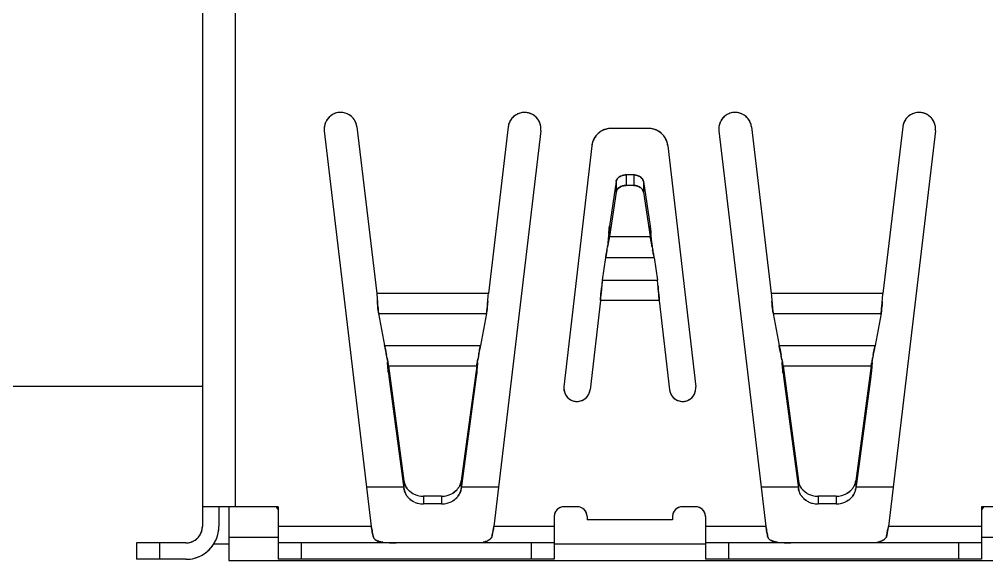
# Model space of a CAD drawing. Header units: millimetres. Extents: x 15 to 418, y 12 to 300.
# Drawn here: x 164.98 to 179.69, y 120.72 to 128.95 of the extents above; entities that cross this region are included whole.
import ezdxf

# ---------------------------------------------------------------- set-up
doc = ezdxf.new("R2010")
doc.units = ezdxf.units.MM
doc.header["$LTSCALE"] = 23.1
doc.layers.get('0').update_dxf_attribs({"linetype": 'CONTINUOUS'})

msp = doc.modelspace()

# ---------------------------------------------------------------- linework, layer by layer
at = {"color": 7, "linetype": 'Continuous'}
for p, q in [((167.762, 138.131), (167.762, 121.241)), ((168.262, 137.931), (168.262, 121.541)), ((169.616, 127.254), (170.33, 121.241)), ((170.112, 127.313), (170.413, 124.781)), ((172.412, 127.313), (172.111, 124.781)), ((172.909, 127.254), (172.194, 121.241)), ((174.544, 127.291), (173.981, 127.291)), ((175.616, 127.254), (176.33, 121.241)), ((176.112, 127.313), (176.413, 124.781)), ((178.412, 127.313), (178.111, 124.781)), ((178.909, 127.254), (178.194, 121.241)), ((173.683, 127.025), (173.261, 123.364)), ((174.842, 127.025), (175.264, 123.364)), ((174.321, 126.584), (174.204, 126.584)), ((174.204, 126.584), (174.204, 126.423)), ((174.321, 126.584), (174.321, 126.423)), ((174.055, 126.482), (173.953, 125.807)), ((174.055, 126.482), (174.055, 126.322)), ((174.321, 126.423), (174.204, 126.423)), ((174.47, 126.482), (174.572, 125.807)), ((174.47, 126.482), (174.47, 126.322)), ((174.055, 126.322), (173.953, 125.646)), ((174.47, 126.322), (174.572, 125.646)), ((173.952, 125.8), (173.953, 125.807)), ((173.953, 125.807), (173.952, 125.8)), ((173.953, 125.807), (173.953, 125.646)), ((174.572, 125.807), (174.572, 125.646)), ((174.572, 125.802), (174.572, 125.807)), ((174.572, 125.807), (174.572, 125.802)), ((173.953, 125.646), (174.572, 125.646)), ((173.923, 125.485), (173.924, 125.49)), ((174.602, 125.485), (174.596, 125.546)), ((174.596, 125.546), (174.602, 125.485)), ((174.601, 125.49), (174.602, 125.485)), ((173.9, 125.362), (173.894, 125.331)), ((173.894, 125.331), (173.843, 124.984)), ((173.894, 125.331), (174.63, 125.331)), ((174.63, 125.331), (174.681, 124.984)), ((173.843, 124.984), (174.681, 124.984)), ((174.69, 124.903), (174.691, 124.89)), ((174.691, 124.891), (174.69, 124.902)), ((172.111, 124.781), (170.413, 124.781)), ((178.111, 124.781), (176.413, 124.781)), ((173.815, 124.677), (173.658, 123.318)), ((174.71, 124.677), (173.815, 124.677)), ((174.71, 124.677), (174.867, 123.318)), ((170.442, 124.475), (172.083, 124.475)), ((170.442, 124.475), (170.531, 123.989)), ((172.083, 124.475), (171.993, 123.989)), ((176.442, 124.475), (178.083, 124.475)), ((176.442, 124.475), (176.531, 123.989)), ((178.083, 124.475), (177.993, 123.989)), ((170.531, 123.989), (171.993, 123.989)), ((171.988, 123.969), (171.993, 123.989)), ((171.993, 123.989), (171.988, 123.969)), ((176.531, 123.989), (177.993, 123.989)), ((177.988, 123.969), (177.993, 123.989)), ((177.993, 123.989), (177.988, 123.969)), ((170.57, 123.798), (170.582, 123.732)), ((170.577, 123.761), (170.57, 123.798)), ((170.576, 123.742), (170.577, 123.735)), ((170.576, 123.742), (170.577, 123.735)), ((171.948, 123.761), (171.937, 123.705)), ((171.954, 123.798), (171.948, 123.761)), ((171.948, 123.735), (171.948, 123.742)), ((171.948, 123.735), (171.948, 123.742)), ((171.963, 123.846), (171.964, 123.854)), ((171.964, 123.854), (171.963, 123.845)), ((176.57, 123.798), (176.582, 123.732)), ((176.577, 123.761), (176.57, 123.798)), ((176.576, 123.742), (176.577, 123.735)), ((176.576, 123.742), (176.577, 123.735)), ((177.948, 123.761), (177.937, 123.705)), ((177.954, 123.798), (177.948, 123.761)), ((177.948, 123.735), (177.948, 123.742)), ((177.948, 123.735), (177.948, 123.742)), ((177.963, 123.846), (177.964, 123.854)), ((177.964, 123.854), (177.963, 123.845)), ((170.583, 123.68), (170.581, 123.695)), ((170.582, 123.68), (170.581, 123.695)), ((170.592, 123.681), (171.933, 123.681)), ((170.592, 123.681), (170.827, 121.933)), ((170.592, 123.681), (170.592, 123.575)), ((170.592, 123.575), (170.598, 123.522)), ((171.933, 123.681), (171.697, 121.933)), ((171.933, 123.575), (171.927, 123.522)), ((171.933, 123.681), (171.933, 123.575)), ((171.943, 123.694), (171.942, 123.68)), ((171.943, 123.694), (171.942, 123.68)), ((176.583, 123.68), (176.581, 123.695)), ((176.582, 123.68), (176.581, 123.695)), ((176.592, 123.681), (177.933, 123.681)), ((176.592, 123.681), (176.827, 121.933)), ((176.592, 123.681), (176.592, 123.575)), ((176.592, 123.575), (176.598, 123.522)), ((177.933, 123.681), (177.697, 121.933)), ((177.933, 123.575), (177.927, 123.522)), ((177.933, 123.681), (177.933, 123.575)), ((177.943, 123.694), (177.942, 123.68)), ((177.943, 123.694), (177.942, 123.68)), ((170.598, 123.522), (170.827, 121.816)), ((171.927, 123.522), (171.697, 121.816)), ((176.598, 123.522), (176.827, 121.816)), ((177.927, 123.522), (177.697, 121.816)), ((164.408, 123.372), (167.762, 123.372)), ((170.827, 121.837), (170.26, 121.837)), ((170.827, 121.933), (170.827, 121.816)), ((171.697, 121.933), (171.697, 121.816)), ((172.265, 121.837), (171.697, 121.837)), ((176.827, 121.837), (176.26, 121.837)), ((176.827, 121.933), (176.827, 121.816)), ((177.697, 121.933), (177.697, 121.816)), ((178.265, 121.837), (177.697, 121.837)), ((171.399, 121.699), (171.125, 121.699)), ((171.125, 121.699), (171.125, 121.582)), ((171.399, 121.699), (171.399, 121.582)), ((177.399, 121.699), (177.125, 121.699)), ((177.125, 121.699), (177.125, 121.582)), ((177.399, 121.699), (177.399, 121.582)), ((168.912, 121.541), (167.762, 121.541)), ((168.012, 121.541), (168.012, 121.241)), ((168.162, 121.541), (168.162, 120.721)), ((168.883, 121.541), (168.912, 121.491)), ((168.912, 121.541), (168.912, 120.741)), ((171.399, 121.582), (171.125, 121.582)), ((173.462, 121.541), (173.262, 121.541)), ((175.262, 121.541), (175.062, 121.541)), ((177.399, 121.582), (177.125, 121.582)), ((180.762, 121.541), (179.612, 121.541)), ((179.612, 121.541), (179.612, 120.741)), ((179.641, 121.541), (179.612, 121.491)), ((173.112, 121.391), (173.112, 120.741)), ((173.612, 121.391), (173.612, 121.341)), ((174.912, 121.391), (174.912, 121.341)), ((175.412, 121.391), (175.412, 120.741)), ((170.33, 121.241), (168.912, 121.241)), ((173.112, 121.241), (172.194, 121.241)), ((174.912, 121.341), (173.612, 121.341)), ((176.33, 121.241), (175.412, 121.241)), ((179.612, 121.241), (178.194, 121.241)), ((168.912, 121.071), (168.162, 121.071)), ((180.362, 121.071), (179.612, 121.071)), ((167.512, 120.991), (166.762, 120.991)), ((166.762, 120.991), (166.762, 120.741)), ((167.112, 120.991), (167.112, 120.741)), ((168.162, 120.971), (167.933, 120.971)), ((173.112, 120.991), (168.912, 120.991)), ((169.262, 120.991), (169.262, 120.741)), ((172.762, 120.991), (172.762, 120.741)), ((175.412, 120.971), (173.112, 120.971)), ((179.612, 120.991), (175.412, 120.991)), ((175.762, 120.991), (175.762, 120.741)), ((179.262, 120.991), (179.262, 120.741)), ((167.512, 120.741), (166.762, 120.741)), ((168.162, 120.721), (180.362, 120.721)), ((173.112, 120.741), (168.912, 120.741)), ((179.612, 120.741), (175.412, 120.741))]:
    msp.add_line(p, q, dxfattribs=at)
for centre, radius, start, end in [((169.864, 127.284), 0.25, 6.7749, 186.7791), ((169.865, 127.283), 0.251, 138.3845, 148.1362), ((169.865, 127.283), 0.251, 130.1753, 138.3911), ((169.863, 127.285), 0.248, 128.6202, 130.1628), ((169.864, 127.283), 0.25, 116.9552, 128.5958), ((169.864, 127.285), 0.249, 109.0237, 116.9537), ((169.864, 127.281), 0.253, 90.1003, 108.9386), ((169.864, 127.282), 0.252, 73.6111, 89.9491), ((169.864, 127.284), 0.249, 66.7406, 73.5654), ((169.864, 127.283), 0.25, 64.2148, 66.7428), ((169.864, 127.283), 0.251, 48.3859, 56.7561), ((169.863, 127.283), 0.251, 42.3722, 48.3895), ((169.865, 127.284), 0.249, 40.0088, 42.368), ((169.865, 127.284), 0.249, 39.1602, 40.0075), ((169.864, 127.283), 0.25, 30.0374, 39.1492), ((169.865, 127.284), 0.249, 23.2075, 30.0369), ((172.661, 127.284), 0.25, 353.2209, 173.2251), ((172.66, 127.284), 0.249, 149.9636, 156.7884), ((172.661, 127.283), 0.25, 143.3202, 149.9644), ((172.66, 127.284), 0.249, 139.9947, 143.3174), ((172.661, 127.283), 0.251, 123.2443, 139.9791), ((172.661, 127.283), 0.25, 113.2575, 116.2838), ((172.66, 127.284), 0.249, 106.4305, 113.2599), ((172.661, 127.282), 0.252, 90.0611, 106.3789), ((172.66, 127.281), 0.252, 71.045, 89.9168), ((172.661, 127.284), 0.249, 63.047, 70.9693), ((172.66, 127.283), 0.251, 54.5848, 63.0481), ((172.661, 127.285), 0.249, 51.383, 54.5777), ((172.66, 127.283), 0.251, 31.8643, 51.3592), ((172.661, 127.284), 0.25, 24.5499, 31.8329), ((175.864, 127.284), 0.25, 6.7749, 186.7791), ((175.865, 127.283), 0.251, 138.3845, 148.1362), ((175.865, 127.283), 0.251, 130.1753, 138.3911), ((175.863, 127.285), 0.248, 128.6202, 130.1628), ((175.864, 127.283), 0.25, 116.9552, 128.5958), ((175.864, 127.285), 0.249, 109.0237, 116.9537), ((175.864, 127.281), 0.253, 90.1003, 108.9386), ((175.864, 127.282), 0.252, 73.6111, 89.9491), ((175.864, 127.284), 0.249, 66.7406, 73.5654), ((175.864, 127.283), 0.25, 64.2148, 66.7428), ((175.864, 127.283), 0.251, 48.3859, 56.7561), ((175.863, 127.283), 0.251, 42.3722, 48.3895), ((175.865, 127.284), 0.249, 40.0088, 42.368), ((175.865, 127.284), 0.249, 39.1602, 40.0075), ((175.864, 127.283), 0.25, 30.0374, 39.1492), ((175.865, 127.284), 0.249, 23.2075, 30.0369), ((178.661, 127.284), 0.25, 353.2209, 173.2251), ((178.66, 127.284), 0.249, 149.9636, 156.7884), ((178.661, 127.283), 0.25, 143.3202, 149.9644), ((178.66, 127.284), 0.249, 139.9947, 143.3174), ((178.661, 127.283), 0.251, 123.2443, 139.9791), ((178.661, 127.283), 0.25, 113.2575, 116.2838), ((178.66, 127.284), 0.249, 106.4305, 113.2599), ((178.661, 127.282), 0.252, 90.0611, 106.3789), ((178.66, 127.281), 0.252, 71.045, 89.9168), ((178.661, 127.284), 0.249, 63.047, 70.9693), ((178.66, 127.283), 0.251, 54.5848, 63.0481), ((178.661, 127.285), 0.249, 51.383, 54.5777), ((178.66, 127.283), 0.251, 31.8643, 51.3592), ((178.661, 127.284), 0.25, 24.5499, 31.8329), ((169.866, 127.284), 0.252, 167.822, 186.6938), ((169.863, 127.284), 0.249, 159.8239, 167.7463), ((169.865, 127.283), 0.251, 156.1382, 159.8275), ((169.862, 127.283), 0.252, 6.8381, 23.1559), ((172.662, 127.283), 0.252, 156.8341, 173.1721), ((172.66, 127.283), 0.25, 20.173, 24.5518), ((172.662, 127.284), 0.249, 12.2467, 20.1767), ((172.658, 127.284), 0.253, 353.3233, 12.1616), ((173.981, 126.991), 0.3, 89.9951, 173.4252), ((173.981, 126.992), 0.299, 118.8726, 123.306), ((173.981, 126.991), 0.3, 113.3125, 118.8722), ((173.981, 126.992), 0.299, 106.4684, 113.3139), ((173.981, 126.989), 0.302, 90.0616, 106.4164), ((174.543, 126.989), 0.302, 73.5735, 89.9487), ((174.544, 126.991), 0.3, 6.5748, 90.0049), ((174.544, 126.992), 0.299, 66.6865, 73.5273), ((174.543, 126.991), 0.301, 62.1574, 66.6882), ((174.544, 126.991), 0.299, 56.6962, 62.1582), ((175.866, 127.284), 0.252, 167.822, 186.6938), ((175.863, 127.284), 0.249, 159.8239, 167.7463), ((175.865, 127.283), 0.251, 156.1382, 159.8275), ((175.862, 127.283), 0.252, 6.8381, 23.1559), ((178.662, 127.283), 0.252, 156.8341, 173.1721), ((178.66, 127.283), 0.25, 20.173, 24.5518), ((178.662, 127.284), 0.249, 12.2467, 20.1767), ((178.658, 127.284), 0.253, 353.3233, 12.1616), ((173.983, 126.99), 0.302, 156.9938, 173.369), ((173.98, 126.991), 0.299, 150.1068, 156.9476), ((173.981, 126.991), 0.301, 145.5777, 150.1085), ((173.981, 126.991), 0.299, 140.1165, 145.5785), ((173.982, 126.99), 0.301, 123.3229, 140.0978), ((174.543, 126.99), 0.301, 39.9026, 56.6775), ((174.544, 126.991), 0.299, 35.4523, 39.8857), ((174.543, 126.991), 0.3, 29.8922, 35.4518), ((174.544, 126.991), 0.299, 23.0481, 29.8936), ((174.541, 126.99), 0.302, 6.6413, 22.9961), ((174.184, 126.438), 0.142, 124.3447, 126.3524), ((174.338, 126.435), 0.146, 55.7062, 57.676), ((174.186, 126.274), 0.146, 122.324, 124.2938), ((174.341, 126.277), 0.142, 53.6476, 55.6553), ((201.385, 123.153), 27.561, 174.8047, 175.0273), ((196.762, 123.566), 22.92, 174.7867, 175.054), ((187.15, 124.44), 13.268, 174.5847, 174.7721), ((186.055, 124.542), 12.168, 174.5788, 174.7824), ((175.157, 125.375), 1.234, 167.294, 168.0013), ((175.137, 125.379), 1.214, 167.2916, 168.0111), ((173.27, 125.353), 1.334, 11.7407, 12.675), ((173.337, 125.368), 1.266, 11.722, 12.7057), ((161.718, 124.472), 12.923, 5.2235, 5.416), ((162.113, 124.509), 12.526, 5.2224, 5.4201), ((147.271, 123.167), 27.429, 4.9747, 5.191), ((152.15, 123.599), 22.53, 4.9554, 5.219), ((155.115, 128.737), 19.087, 350.068, 350.1908), ((155.77, 128.62), 18.422, 350.0751, 350.2024), ((192.073, 128.505), 17.73, 189.8059, 189.9477), ((191.484, 128.4), 17.132, 189.7942, 189.941), ((172.414, 125.656), 1.516, 347.6483, 348.8189), ((175.993, 125.63), 1.395, 191.7199, 192.3639), ((175.971, 125.625), 1.372, 191.7113, 192.3663), ((182.292, 124.082), 8.497, 174.1872, 174.5382), ((181.779, 124.133), 7.981, 174.1792, 174.5503), ((179.582, 124.356), 5.773, 173.7542, 174.175), ((179.206, 124.396), 5.394, 173.7426, 174.1931), ((167.783, 124.235), 6.939, 5.5184, 6.1987), ((168.53, 124.312), 6.188, 5.4807, 6.2432), ((208.7, 127.899), 38.414, 184.6551, 184.8261), ((198.393, 127.043), 28.071, 184.6213, 184.8603), ((131.237, 128.111), 41.009, 355.1811, 355.342), ((145.084, 126.965), 27.115, 355.1326, 355.3801), ((214.7, 127.899), 38.414, 184.6551, 184.8261), ((204.393, 127.043), 28.071, 184.6213, 184.8603), ((137.237, 128.111), 41.009, 355.1811, 355.342), ((151.084, 126.965), 27.115, 355.1326, 355.3801), ((172.308, 124.712), 1.882, 186.8989, 187.2451), ((172.291, 124.709), 1.864, 186.888, 187.2377), ((170.3, 124.701), 1.797, 352.7509, 352.9364), ((170.319, 124.699), 1.778, 352.7581, 352.9457), ((178.308, 124.712), 1.882, 186.8989, 187.2451), ((178.291, 124.709), 1.864, 186.888, 187.2377), ((176.3, 124.701), 1.797, 352.7509, 352.9364), ((176.319, 124.699), 1.778, 352.7581, 352.9457), ((169.94, 123.826), 0.614, 14.4315, 15.471), ((169.95, 123.828), 0.603, 14.4137, 15.4723), ((175.94, 123.826), 0.614, 14.4315, 15.471), ((175.95, 123.828), 0.603, 14.4137, 15.4723), ((155.88, 121.187), 14.92, 10.078, 10.2646), ((156.568, 121.309), 14.222, 10.0799, 10.2749), ((177.225, 124.958), 6.755, 190.2075, 190.4572), ((159.246, 122.555), 11.392, 5.7385, 5.9434), ((160.282, 122.693), 10.347, 5.4733, 5.7818), ((182.251, 122.692), 10.356, 174.2192, 174.5258), ((183.245, 122.559), 11.358, 174.0578, 174.2631), ((185.967, 121.307), 14.232, 169.7253, 169.9201), ((186.783, 121.162), 15.061, 169.7373, 169.922), ((161.88, 121.187), 14.92, 10.078, 10.2646), ((162.568, 121.309), 14.222, 10.0799, 10.2749), ((183.225, 124.958), 6.755, 190.2075, 190.4572), ((165.246, 122.555), 11.392, 5.7385, 5.9434), ((166.282, 122.693), 10.347, 5.4733, 5.7818), ((188.251, 122.692), 10.356, 174.2192, 174.5258), ((189.245, 122.559), 11.358, 174.0578, 174.2631), ((191.967, 121.307), 14.232, 169.7253, 169.9201), ((192.783, 121.162), 15.061, 169.7373, 169.922), ((151.342, 121.843), 19.328, 5.1399, 5.452), ((164.263, 123.052), 6.35, 4.7185, 5.6687), ((169.439, 124.183), 2.543, 348.601, 349.1732), ((169.476, 124.176), 2.506, 348.5976, 349.1787), ((178.264, 123.052), 6.353, 174.3315, 175.2813), ((190.955, 121.865), 19.099, 174.5469, 174.8627), ((157.342, 121.843), 19.328, 5.1399, 5.452), ((170.263, 123.052), 6.35, 4.7185, 5.6687), ((175.439, 124.183), 2.543, 348.601, 349.1732), ((175.476, 124.176), 2.506, 348.5976, 349.1787), ((184.264, 123.052), 6.353, 174.3315, 175.2813), ((196.955, 121.865), 19.099, 174.5469, 174.8627), ((173.461, 123.341), 0.202, 173.5199, 192.3219), ((173.459, 123.341), 0.2, 173.4109, 353.4365), ((173.459, 123.341), 0.199, 192.4065, 200.3205), ((175.065, 123.341), 0.2, 186.5635, 6.5899), ((175.066, 123.341), 0.199, 339.6801, 347.5865), ((175.063, 123.341), 0.202, 347.6618, 6.497), ((173.46, 123.341), 0.2, 200.3179, 206.5493), ((173.459, 123.341), 0.199, 206.5494, 211.9561), ((173.46, 123.341), 0.201, 211.9831, 231.4377), ((173.459, 123.341), 0.2, 231.4675, 237.9947), ((173.46, 123.341), 0.2, 237.9931, 243.1034), ((173.459, 123.34), 0.199, 243.1004, 251.0068), ((173.46, 123.343), 0.202, 251.0821, 269.9173), ((173.46, 123.34), 0.199, 290.512, 298.5027), ((173.459, 123.342), 0.201, 298.508, 311.6796), ((173.46, 123.34), 0.199, 311.7118, 314.0128), ((173.459, 123.342), 0.201, 314.028, 324.9161), ((173.46, 123.341), 0.199, 324.9178, 332.9017), ((175.064, 123.34), 0.199, 207.0917, 215.0823), ((175.066, 123.342), 0.201, 215.0877, 228.2593), ((175.065, 123.34), 0.199, 228.2915, 230.5925), ((175.066, 123.342), 0.201, 230.6077, 241.4958), ((175.065, 123.34), 0.199, 241.4975, 249.4814), ((175.065, 123.343), 0.202, 270.0996, 288.9016), ((175.066, 123.34), 0.199, 288.9862, 296.9002), ((175.065, 123.341), 0.2, 296.8976, 303.1575), ((175.066, 123.341), 0.199, 303.1576, 308.5359), ((175.065, 123.341), 0.201, 308.5628, 328.0174), ((175.066, 123.341), 0.2, 328.0471, 334.5522), ((175.065, 123.341), 0.2, 334.5507, 339.6831), ((171.092, 121.981), 0.271, 217.985, 223.5985), ((171.433, 121.981), 0.271, 316.3842, 321.0045), ((177.092, 121.981), 0.271, 217.985, 223.5985), ((177.433, 121.981), 0.271, 316.3842, 321.0045), ((171.092, 121.864), 0.271, 218.9955, 223.6158), ((171.116, 122.011), 0.31, 239.9092, 244.1424), ((171.122, 122.023), 0.323, 244.1807, 255.3162), ((171.125, 122.038), 0.339, 255.3551, 269.9869), ((171.125, 122.038), 0.338, 255.3482, 269.9997), ((171.399, 122.038), 0.338, 270.0003, 284.6395), ((171.403, 122.024), 0.324, 284.6733, 294.9147), ((171.408, 122.012), 0.311, 294.9428, 300.0661), ((171.433, 121.863), 0.271, 316.4015, 322.015), ((177.092, 121.864), 0.271, 218.9955, 223.6158), ((177.116, 122.011), 0.31, 239.9092, 244.1424), ((177.122, 122.023), 0.323, 244.1807, 255.3162), ((177.125, 122.038), 0.339, 255.3551, 269.9869), ((177.125, 122.038), 0.338, 255.3482, 269.9997), ((177.399, 122.038), 0.338, 270.0003, 284.6395), ((177.403, 122.024), 0.324, 284.6733, 294.9147), ((177.408, 122.012), 0.311, 294.9428, 300.0661), ((177.433, 121.863), 0.271, 316.4015, 322.015), ((171.116, 121.894), 0.311, 239.9339, 245.0572), ((171.122, 121.906), 0.324, 245.0853, 255.3267), ((171.125, 121.92), 0.338, 255.3605, 269.9997), ((171.399, 121.921), 0.339, 270.0131, 284.6449), ((171.399, 121.92), 0.338, 270.0003, 284.6518), ((171.403, 121.906), 0.323, 284.6838, 295.8193), ((171.409, 121.893), 0.31, 295.8576, 300.0908), ((173.262, 121.391), 0.15, 89.9896, 180.0104), ((173.263, 121.39), 0.151, 120.6787, 134.961), ((173.262, 121.392), 0.149, 112.0717, 120.6717), ((173.462, 121.391), 0.15, 359.9896, 90.0104), ((173.463, 121.392), 0.149, 59.3286, 67.9197), ((173.462, 121.39), 0.151, 47.5645, 59.3263), ((175.062, 121.391), 0.15, 89.9896, 180.0104), ((175.063, 121.39), 0.151, 120.6787, 134.961), ((175.062, 121.392), 0.149, 112.0717, 120.6717), ((175.262, 121.391), 0.15, 359.9896, 90.0104), ((175.263, 121.392), 0.149, 59.3286, 67.9197), ((175.262, 121.39), 0.151, 47.5645, 59.3263), ((177.116, 121.894), 0.311, 239.9339, 245.0572), ((177.122, 121.906), 0.324, 245.0853, 255.3267), ((177.125, 121.92), 0.338, 255.3605, 269.9997), ((177.399, 121.921), 0.339, 270.0131, 284.6449), ((177.399, 121.92), 0.338, 270.0003, 284.6518), ((177.403, 121.906), 0.323, 284.6838, 295.8193), ((177.409, 121.893), 0.31, 295.8576, 300.0908), ((173.262, 121.391), 0.149, 149.3286, 157.9197), ((173.263, 121.39), 0.151, 137.564, 149.3263), ((173.262, 121.391), 0.149, 135.0019, 137.5451), ((173.463, 121.391), 0.149, 45.0019, 47.5456), ((173.462, 121.39), 0.151, 30.6787, 44.961), ((173.463, 121.391), 0.149, 22.0717, 30.6717), ((175.062, 121.391), 0.149, 149.3286, 157.9197), ((175.063, 121.39), 0.151, 137.564, 149.3263), ((175.062, 121.391), 0.149, 135.0019, 137.5451), ((175.263, 121.391), 0.149, 45.0019, 47.5456), ((175.262, 121.39), 0.151, 30.6787, 44.961), ((175.263, 121.391), 0.149, 22.0717, 30.6717), ((167.512, 121.241), 0.5, 269.9975, 0.0025), ((167.512, 121.241), 0.25, 269.993, 0.007), ((167.51, 121.241), 0.252, 342.1679, 359.9339), ((167.51, 121.241), 0.503, 345.0972, 359.9607), ((167.511, 121.242), 0.252, 306.0606, 323.9664), ((167.513, 121.241), 0.25, 324.0284, 330.031), ((167.512, 121.241), 0.25, 330.0342, 342.0891), ((167.512, 121.241), 0.5, 335.2985, 345.0518), ((171.261, 121.289), 0.923, 193.3461, 193.6651), ((171.252, 121.287), 0.914, 193.3357, 193.6578), ((170.422, 121.095), 0.0635, 202.2854, 206.0929), ((170.417, 121.092), 0.0574, 201.3486, 205.5405), ((171.996, 121.216), 0.219, 315.1213, 318.623), ((172.028, 121.182), 0.174, 315.8062, 320.2069), ((171.242, 121.294), 0.946, 346.3381, 346.8016), ((171.25, 121.292), 0.938, 346.3455, 346.8131), ((177.261, 121.289), 0.923, 193.3461, 193.6651), ((177.252, 121.287), 0.914, 193.3357, 193.6578), ((176.422, 121.095), 0.0635, 202.2854, 206.0929), ((176.417, 121.092), 0.0574, 201.3486, 205.5405), ((177.996, 121.216), 0.219, 315.1201, 318.623), ((178.028, 121.182), 0.174, 315.8048, 320.2069), ((177.242, 121.294), 0.946, 346.3381, 346.8016), ((177.25, 121.292), 0.938, 346.3455, 346.8131), ((167.512, 121.243), 0.252, 270.0793, 287.837), ((167.512, 121.241), 0.25, 287.9294, 301.0272), ((167.513, 121.24), 0.249, 301.0343, 306.0013), ((167.51, 121.242), 0.502, 315.0294, 329.9792), ((167.513, 121.241), 0.5, 330.0124, 335.2977), ((170.539, 121.343), 0.342, 253.903, 256.3953), ((170.539, 121.343), 0.342, 253.8936, 256.3882), ((176.539, 121.343), 0.342, 253.903, 256.3953), ((176.539, 121.343), 0.342, 253.8936, 256.3882), ((167.512, 121.241), 0.5, 284.9393, 294.1555), ((167.511, 121.243), 0.502, 300.0008, 313.345), ((167.514, 121.239), 0.498, 313.3657, 314.9939), ((167.512, 121.243), 0.502, 270.0325, 284.8997)]:
    msp.add_arc(centre, radius, start, end, dxfattribs=at)
for points, knots in [([(174.055, 126.482), (174.055, 126.486), (174.058, 126.5), (174.064, 126.513), (174.07, 126.522)], [0, 0, 0, 0, 0.244315, 1, 1, 1, 1]), ([(174.07, 126.522), (174.068, 126.519), (174.061, 126.507), (174.056, 126.493), (174.055, 126.482)], [0, 0, 0, 0, 0.257855, 1, 1, 1, 1]), ([(174.07, 126.522), (174.072, 126.525), (174.081, 126.536), (174.091, 126.546), (174.1, 126.552)], [0, 0, 0, 0, 0.24245, 1, 1, 1, 1]), ([(174.1, 126.552), (174.097, 126.55), (174.086, 126.541), (174.076, 126.531), (174.07, 126.522)], [0, 0, 0, 0, 0.25868, 1, 1, 1, 1]), ([(174.104, 126.555), (174.107, 126.557), (174.122, 126.566), (174.138, 126.573), (174.151, 126.577)], [0, 0, 0, 0, 0.242929, 1, 1, 1, 1]), ([(174.151, 126.577), (174.147, 126.575), (174.13, 126.57), (174.115, 126.562), (174.104, 126.555)], [0, 0, 0, 0, 0.257325, 1, 1, 1, 1]), ([(174.374, 126.577), (174.378, 126.576), (174.392, 126.571), (174.407, 126.564), (174.416, 126.558)], [0, 0, 0, 0, 0.256451, 1, 1, 1, 1]), ([(174.416, 126.558), (174.413, 126.56), (174.4, 126.568), (174.385, 126.573), (174.374, 126.577)], [0, 0, 0, 0, 0.243824, 1, 1, 1, 1]), ([(174.421, 126.555), (174.424, 126.553), (174.437, 126.543), (174.448, 126.532), (174.454, 126.522)], [0, 0, 0, 0, 0.259667, 1, 1, 1, 1]), ([(174.454, 126.522), (174.452, 126.525), (174.442, 126.538), (174.43, 126.548), (174.421, 126.555)], [0, 0, 0, 0, 0.241579, 1, 1, 1, 1]), ([(174.454, 126.522), (174.456, 126.519), (174.463, 126.507), (174.468, 126.493), (174.47, 126.482)], [0, 0, 0, 0, 0.257887, 1, 1, 1, 1]), ([(174.47, 126.482), (174.469, 126.486), (174.466, 126.5), (174.46, 126.513), (174.454, 126.522)], [0, 0, 0, 0, 0.244347, 1, 1, 1, 1]), ([(174.104, 126.394), (174.101, 126.392), (174.088, 126.383), (174.077, 126.371), (174.07, 126.361)], [0, 0, 0, 0, 0.259667, 1, 1, 1, 1]), ([(174.07, 126.361), (174.073, 126.364), (174.082, 126.377), (174.094, 126.388), (174.104, 126.394)], [0, 0, 0, 0, 0.241579, 1, 1, 1, 1]), ([(174.151, 126.416), (174.147, 126.415), (174.132, 126.41), (174.118, 126.403), (174.108, 126.397)], [0, 0, 0, 0, 0.256451, 1, 1, 1, 1]), ([(174.108, 126.397), (174.111, 126.399), (174.125, 126.407), (174.14, 126.413), (174.151, 126.416)], [0, 0, 0, 0, 0.243824, 1, 1, 1, 1]), ([(174.421, 126.394), (174.417, 126.397), (174.403, 126.406), (174.386, 126.412), (174.374, 126.416)], [0, 0, 0, 0, 0.242929, 1, 1, 1, 1]), ([(174.374, 126.416), (174.378, 126.415), (174.394, 126.409), (174.41, 126.401), (174.421, 126.394)], [0, 0, 0, 0, 0.257325, 1, 1, 1, 1]), ([(174.454, 126.361), (174.452, 126.364), (174.444, 126.375), (174.433, 126.385), (174.425, 126.391)], [0, 0, 0, 0, 0.24245, 1, 1, 1, 1]), ([(174.425, 126.391), (174.428, 126.389), (174.439, 126.38), (174.448, 126.37), (174.454, 126.361)], [0, 0, 0, 0, 0.25868, 1, 1, 1, 1]), ([(174.07, 126.361), (174.068, 126.358), (174.061, 126.346), (174.056, 126.332), (174.055, 126.322)], [0, 0, 0, 0, 0.257887, 1, 1, 1, 1]), ([(174.055, 126.322), (174.055, 126.325), (174.058, 126.339), (174.064, 126.352), (174.07, 126.361)], [0, 0, 0, 0, 0.244347, 1, 1, 1, 1]), ([(174.47, 126.322), (174.469, 126.325), (174.466, 126.339), (174.46, 126.352), (174.454, 126.361)], [0, 0, 0, 0, 0.244315, 1, 1, 1, 1]), ([(174.454, 126.361), (174.456, 126.358), (174.463, 126.346), (174.468, 126.332), (174.47, 126.322)], [0, 0, 0, 0, 0.257855, 1, 1, 1, 1]), ([(173.941, 125.692), (173.942, 125.702), (173.946, 125.737), (173.949, 125.773), (173.952, 125.8)], [0, 0, 0, 0, 0.264133, 1, 1, 1, 1]), ([(173.952, 125.8), (173.951, 125.791), (173.947, 125.755), (173.944, 125.719), (173.941, 125.692)], [0, 0, 0, 0, 0.234639, 1, 1, 1, 1]), ([(174.583, 125.692), (174.582, 125.702), (174.579, 125.738), (174.575, 125.775), (174.572, 125.802)], [0, 0, 0, 0, 0.264627, 1, 1, 1, 1]), ([(174.572, 125.802), (174.573, 125.793), (174.577, 125.757), (174.581, 125.72), (174.583, 125.692)], [0, 0, 0, 0, 0.234065, 1, 1, 1, 1]), ([(173.95, 125.631), (173.947, 125.62), (173.938, 125.572), (173.929, 125.523), (173.923, 125.485)], [0, 0, 0, 0, 0.229019, 1, 1, 1, 1]), ([(173.924, 125.49), (173.926, 125.502), (173.934, 125.55), (173.942, 125.597), (173.95, 125.631)], [0, 0, 0, 0, 0.265314, 1, 1, 1, 1]), ([(174.602, 125.485), (174.6, 125.498), (174.592, 125.544), (174.583, 125.591), (174.576, 125.625)], [0, 0, 0, 0, 0.263341, 1, 1, 1, 1]), ([(174.576, 125.625), (174.578, 125.614), (174.587, 125.57), (174.595, 125.524), (174.601, 125.49)], [0, 0, 0, 0, 0.231131, 1, 1, 1, 1]), ([(173.916, 125.445), (173.915, 125.438), (173.91, 125.41), (173.905, 125.382), (173.9, 125.362)], [0, 0, 0, 0, 0.260112, 1, 1, 1, 1]), ([(173.9, 125.362), (173.902, 125.368), (173.907, 125.396), (173.912, 125.424), (173.916, 125.445)], [0, 0, 0, 0, 0.237696, 1, 1, 1, 1]), ([(174.609, 125.442), (174.611, 125.434), (174.616, 125.402), (174.622, 125.37), (174.627, 125.347)], [0, 0, 0, 0, 0.263665, 1, 1, 1, 1]), ([(174.627, 125.347), (174.626, 125.354), (174.619, 125.386), (174.614, 125.418), (174.609, 125.442)], [0, 0, 0, 0, 0.233621, 1, 1, 1, 1]), ([(173.834, 124.891), (173.832, 124.874), (173.826, 124.802), (173.819, 124.731), (173.815, 124.677)], [0, 0, 0, 0, 0.239235, 1, 1, 1, 1]), ([(173.815, 124.677), (173.816, 124.695), (173.822, 124.766), (173.829, 124.838), (173.834, 124.89)], [0, 0, 0, 0, 0.257586, 1, 1, 1, 1]), ([(174.71, 124.677), (174.708, 124.695), (174.702, 124.766), (174.696, 124.838), (174.691, 124.891)], [0, 0, 0, 0, 0.257619, 1, 1, 1, 1]), ([(174.691, 124.89), (174.692, 124.873), (174.699, 124.802), (174.705, 124.731), (174.71, 124.677)], [0, 0, 0, 0, 0.239217, 1, 1, 1, 1]), ([(170.423, 124.667), (170.424, 124.65), (170.429, 124.59), (170.435, 124.529), (170.44, 124.486)], [0, 0, 0, 0, 0.278953, 1, 1, 1, 1]), ([(170.44, 124.486), (170.439, 124.499), (170.432, 124.558), (170.427, 124.618), (170.423, 124.664)], [0, 0, 0, 0, 0.216351, 1, 1, 1, 1]), ([(172.102, 124.666), (172.1, 124.649), (172.095, 124.587), (172.089, 124.525), (172.084, 124.48)], [0, 0, 0, 0, 0.281086, 1, 1, 1, 1]), ([(172.084, 124.48), (172.085, 124.493), (172.092, 124.555), (172.098, 124.616), (172.102, 124.664)], [0, 0, 0, 0, 0.214336, 1, 1, 1, 1]), ([(176.423, 124.667), (176.424, 124.65), (176.429, 124.59), (176.435, 124.529), (176.44, 124.486)], [0, 0, 0, 0, 0.278953, 1, 1, 1, 1]), ([(176.44, 124.486), (176.439, 124.499), (176.432, 124.558), (176.427, 124.618), (176.423, 124.664)], [0, 0, 0, 0, 0.216351, 1, 1, 1, 1]), ([(178.102, 124.666), (178.1, 124.649), (178.095, 124.587), (178.089, 124.525), (178.084, 124.48)], [0, 0, 0, 0, 0.281086, 1, 1, 1, 1]), ([(178.084, 124.48), (178.085, 124.493), (178.092, 124.555), (178.098, 124.616), (178.102, 124.664)], [0, 0, 0, 0, 0.214336, 1, 1, 1, 1]), ([(170.534, 123.979), (170.537, 123.969), (170.547, 123.925), (170.555, 123.88), (170.562, 123.846)], [0, 0, 0, 0, 0.217055, 1, 1, 1, 1]), ([(170.562, 123.846), (170.559, 123.858), (170.551, 123.903), (170.542, 123.947), (170.534, 123.979)], [0, 0, 0, 0, 0.277419, 1, 1, 1, 1]), ([(171.964, 123.854), (171.966, 123.864), (171.973, 123.903), (171.981, 123.941), (171.988, 123.969)], [0, 0, 0, 0, 0.272813, 1, 1, 1, 1]), ([(171.988, 123.969), (171.986, 123.96), (171.977, 123.922), (171.97, 123.884), (171.964, 123.854)], [0, 0, 0, 0, 0.222608, 1, 1, 1, 1]), ([(176.534, 123.979), (176.537, 123.969), (176.547, 123.925), (176.555, 123.88), (176.562, 123.846)], [0, 0, 0, 0, 0.217055, 1, 1, 1, 1]), ([(176.562, 123.846), (176.559, 123.858), (176.551, 123.903), (176.542, 123.947), (176.534, 123.979)], [0, 0, 0, 0, 0.277419, 1, 1, 1, 1]), ([(177.964, 123.854), (177.966, 123.864), (177.973, 123.903), (177.981, 123.941), (177.988, 123.969)], [0, 0, 0, 0, 0.272813, 1, 1, 1, 1]), ([(177.988, 123.969), (177.986, 123.96), (177.977, 123.922), (177.97, 123.884), (177.964, 123.854)], [0, 0, 0, 0, 0.222608, 1, 1, 1, 1]), ([(170.582, 123.732), (170.583, 123.728), (170.586, 123.71), (170.59, 123.693), (170.592, 123.681)], [0, 0, 0, 0, 0.258123, 1, 1, 1, 1]), ([(170.592, 123.681), (170.591, 123.685), (170.588, 123.702), (170.585, 123.719), (170.582, 123.732)], [0, 0, 0, 0, 0.241035, 1, 1, 1, 1]), ([(171.937, 123.705), (171.939, 123.713), (171.945, 123.744), (171.95, 123.775), (171.954, 123.798)], [0, 0, 0, 0, 0.242273, 1, 1, 1, 1]), ([(176.582, 123.732), (176.583, 123.728), (176.586, 123.71), (176.59, 123.693), (176.592, 123.681)], [0, 0, 0, 0, 0.258123, 1, 1, 1, 1]), ([(176.592, 123.681), (176.591, 123.685), (176.588, 123.702), (176.585, 123.719), (176.582, 123.732)], [0, 0, 0, 0, 0.241035, 1, 1, 1, 1]), ([(177.937, 123.705), (177.939, 123.713), (177.945, 123.744), (177.95, 123.775), (177.954, 123.798)], [0, 0, 0, 0, 0.242273, 1, 1, 1, 1]), ([(170.849, 121.86), (170.847, 121.866), (170.836, 121.889), (170.83, 121.914), (170.827, 121.933)], [0, 0, 0, 0, 0.252673, 1, 1, 1, 1]), ([(170.827, 121.933), (170.828, 121.927), (170.833, 121.901), (170.841, 121.876), (170.85, 121.859)], [0, 0, 0, 0, 0.248139, 1, 1, 1, 1]), ([(170.827, 121.816), (170.828, 121.809), (170.833, 121.784), (170.841, 121.759), (170.85, 121.742)], [0, 0, 0, 0, 0.248168, 1, 1, 1, 1]), ([(170.85, 121.742), (170.847, 121.748), (170.837, 121.771), (170.83, 121.797), (170.827, 121.816)], [0, 0, 0, 0, 0.252709, 1, 1, 1, 1]), ([(171.675, 121.86), (171.669, 121.847), (171.659, 121.83), (171.647, 121.814), (171.643, 121.81)], [0, 0, 0, 0, 0.747552, 1, 1, 1, 1]), ([(171.643, 121.81), (171.647, 121.814), (171.658, 121.829), (171.668, 121.846), (171.675, 121.859)], [0, 0, 0, 0, 0.252384, 1, 1, 1, 1]), ([(171.697, 121.933), (171.696, 121.927), (171.692, 121.902), (171.683, 121.877), (171.675, 121.86)], [0, 0, 0, 0, 0.24818, 1, 1, 1, 1]), ([(171.675, 121.859), (171.677, 121.865), (171.688, 121.888), (171.695, 121.914), (171.697, 121.933)], [0, 0, 0, 0, 0.252731, 1, 1, 1, 1]), ([(171.675, 121.742), (171.678, 121.748), (171.688, 121.771), (171.695, 121.797), (171.697, 121.816)], [0, 0, 0, 0, 0.2527, 1, 1, 1, 1]), ([(171.697, 121.816), (171.696, 121.809), (171.692, 121.784), (171.683, 121.759), (171.675, 121.742)], [0, 0, 0, 0, 0.248151, 1, 1, 1, 1]), ([(176.849, 121.86), (176.847, 121.866), (176.836, 121.889), (176.83, 121.914), (176.827, 121.933)], [0, 0, 0, 0, 0.252673, 1, 1, 1, 1]), ([(176.827, 121.933), (176.828, 121.927), (176.833, 121.901), (176.841, 121.876), (176.85, 121.859)], [0, 0, 0, 0, 0.248139, 1, 1, 1, 1]), ([(176.827, 121.816), (176.828, 121.809), (176.833, 121.784), (176.841, 121.759), (176.85, 121.742)], [0, 0, 0, 0, 0.248168, 1, 1, 1, 1]), ([(176.85, 121.742), (176.847, 121.748), (176.837, 121.771), (176.83, 121.797), (176.827, 121.816)], [0, 0, 0, 0, 0.252709, 1, 1, 1, 1]), ([(177.675, 121.86), (177.669, 121.847), (177.659, 121.83), (177.647, 121.814), (177.643, 121.81)], [0, 0, 0, 0, 0.747552, 1, 1, 1, 1]), ([(177.643, 121.81), (177.647, 121.814), (177.658, 121.829), (177.668, 121.846), (177.675, 121.859)], [0, 0, 0, 0, 0.252384, 1, 1, 1, 1]), ([(177.697, 121.933), (177.696, 121.927), (177.692, 121.902), (177.683, 121.877), (177.675, 121.86)], [0, 0, 0, 0, 0.24818, 1, 1, 1, 1]), ([(177.675, 121.859), (177.677, 121.865), (177.688, 121.888), (177.695, 121.914), (177.697, 121.933)], [0, 0, 0, 0, 0.252731, 1, 1, 1, 1]), ([(177.675, 121.742), (177.678, 121.748), (177.688, 121.771), (177.695, 121.797), (177.697, 121.816)], [0, 0, 0, 0, 0.2527, 1, 1, 1, 1]), ([(177.697, 121.816), (177.696, 121.809), (177.692, 121.784), (177.683, 121.759), (177.675, 121.742)], [0, 0, 0, 0, 0.248151, 1, 1, 1, 1]), ([(170.85, 121.742), (170.856, 121.729), (170.866, 121.712), (170.878, 121.697), (170.881, 121.693)], [0, 0, 0, 0, 0.747575, 1, 1, 1, 1]), ([(170.881, 121.693), (170.878, 121.697), (170.866, 121.712), (170.856, 121.729), (170.85, 121.742)], [0, 0, 0, 0, 0.252405, 1, 1, 1, 1]), ([(170.961, 121.743), (170.955, 121.746), (170.931, 121.761), (170.91, 121.779), (170.895, 121.794)], [0, 0, 0, 0, 0.253554, 1, 1, 1, 1]), ([(170.895, 121.794), (170.9, 121.789), (170.92, 121.77), (170.943, 121.753), (170.961, 121.743)], [0, 0, 0, 0, 0.246983, 1, 1, 1, 1]), ([(170.896, 121.676), (170.9, 121.672), (170.92, 121.652), (170.943, 121.636), (170.961, 121.625)], [0, 0, 0, 0, 0.246988, 1, 1, 1, 1]), ([(170.961, 121.625), (170.955, 121.629), (170.931, 121.644), (170.91, 121.662), (170.896, 121.676)], [0, 0, 0, 0, 0.253551, 1, 1, 1, 1]), ([(171.629, 121.794), (171.624, 121.789), (171.605, 121.77), (171.582, 121.753), (171.564, 121.743)], [0, 0, 0, 0, 0.246988, 1, 1, 1, 1]), ([(171.564, 121.743), (171.57, 121.746), (171.593, 121.761), (171.615, 121.779), (171.629, 121.794)], [0, 0, 0, 0, 0.253551, 1, 1, 1, 1]), ([(171.564, 121.625), (171.57, 121.629), (171.593, 121.644), (171.615, 121.662), (171.629, 121.677)], [0, 0, 0, 0, 0.253554, 1, 1, 1, 1]), ([(171.629, 121.677), (171.624, 121.672), (171.605, 121.652), (171.582, 121.636), (171.564, 121.625)], [0, 0, 0, 0, 0.246983, 1, 1, 1, 1]), ([(176.85, 121.742), (176.856, 121.729), (176.866, 121.712), (176.878, 121.697), (176.881, 121.693)], [0, 0, 0, 0, 0.747575, 1, 1, 1, 1]), ([(176.881, 121.693), (176.878, 121.697), (176.866, 121.712), (176.856, 121.729), (176.85, 121.742)], [0, 0, 0, 0, 0.252405, 1, 1, 1, 1]), ([(176.961, 121.743), (176.955, 121.746), (176.931, 121.761), (176.91, 121.779), (176.895, 121.794)], [0, 0, 0, 0, 0.253554, 1, 1, 1, 1]), ([(176.895, 121.794), (176.9, 121.789), (176.92, 121.77), (176.943, 121.753), (176.961, 121.743)], [0, 0, 0, 0, 0.246983, 1, 1, 1, 1]), ([(176.896, 121.676), (176.9, 121.672), (176.92, 121.652), (176.943, 121.636), (176.961, 121.625)], [0, 0, 0, 0, 0.246988, 1, 1, 1, 1]), ([(176.961, 121.625), (176.955, 121.629), (176.931, 121.644), (176.91, 121.662), (176.896, 121.676)], [0, 0, 0, 0, 0.253551, 1, 1, 1, 1]), ([(177.629, 121.794), (177.624, 121.789), (177.605, 121.77), (177.582, 121.753), (177.564, 121.743)], [0, 0, 0, 0, 0.246988, 1, 1, 1, 1]), ([(177.564, 121.743), (177.57, 121.746), (177.593, 121.761), (177.615, 121.779), (177.629, 121.794)], [0, 0, 0, 0, 0.253551, 1, 1, 1, 1]), ([(177.564, 121.625), (177.57, 121.629), (177.593, 121.644), (177.615, 121.662), (177.629, 121.677)], [0, 0, 0, 0, 0.253554, 1, 1, 1, 1]), ([(177.629, 121.677), (177.624, 121.672), (177.605, 121.652), (177.582, 121.636), (177.564, 121.625)], [0, 0, 0, 0, 0.246983, 1, 1, 1, 1]), ([(170.33, 121.241), (170.336, 121.212), (170.345, 121.156), (170.356, 121.101), (170.362, 121.076)], [0, 0, 0, 0, 0.53302, 1, 1, 1, 1]), ([(170.362, 121.076), (170.356, 121.101), (170.345, 121.156), (170.336, 121.212), (170.33, 121.241)], [0, 0, 0, 0, 0.46722, 1, 1, 1, 1]), ([(172.194, 121.241), (172.192, 121.226), (172.182, 121.172), (172.172, 121.118), (172.163, 121.078)], [0, 0, 0, 0, 0.269781, 1, 1, 1, 1]), ([(172.163, 121.078), (172.165, 121.09), (172.177, 121.144), (172.187, 121.199), (172.194, 121.241)], [0, 0, 0, 0, 0.222474, 1, 1, 1, 1]), ([(176.362, 121.076), (176.356, 121.101), (176.345, 121.156), (176.336, 121.212), (176.33, 121.241)], [0, 0, 0, 0, 0.46722, 1, 1, 1, 1]), ([(176.33, 121.241), (176.336, 121.212), (176.345, 121.156), (176.356, 121.101), (176.362, 121.076)], [0, 0, 0, 0, 0.53302, 1, 1, 1, 1]), ([(178.194, 121.241), (178.192, 121.226), (178.182, 121.172), (178.172, 121.118), (178.163, 121.078)], [0, 0, 0, 0, 0.269781, 1, 1, 1, 1]), ([(178.163, 121.078), (178.165, 121.09), (178.177, 121.144), (178.187, 121.199), (178.194, 121.241)], [0, 0, 0, 0, 0.222474, 1, 1, 1, 1]), ([(170.459, 121.011), (170.463, 121.01), (170.479, 121.006), (170.496, 121.003), (170.508, 121.002)], [0, 0, 0, 0, 0.246335, 1, 1, 1, 1]), ([(170.508, 121.002), (170.504, 121.002), (170.487, 121.005), (170.471, 121.008), (170.459, 121.011)], [0, 0, 0, 0, 0.253462, 1, 1, 1, 1]), ([(170.508, 121.002), (170.541, 120.997), (170.609, 120.992), (170.677, 120.991), (170.711, 120.991)], [0, 0, 0, 0, 0.492894, 1, 1, 1, 1]), ([(172.066, 121.01), (172.063, 121.009), (172.052, 121.006), (172.04, 121.003), (172.031, 121.001)], [0, 0, 0, 0, 0.245611, 1, 1, 1, 1]), ([(172.031, 121.001), (172.034, 121.002), (172.046, 121.004), (172.057, 121.007), (172.066, 121.01)], [0, 0, 0, 0, 0.25471, 1, 1, 1, 1]), ([(172.105, 121.026), (172.096, 121.021), (172.083, 121.016), (172.07, 121.011), (172.066, 121.01)], [0, 0, 0, 0, 0.746386, 1, 1, 1, 1]), ([(172.152, 121.061), (172.148, 121.058), (172.134, 121.045), (172.118, 121.033), (172.105, 121.026)], [0, 0, 0, 0, 0.253579, 1, 1, 1, 1]), ([(172.105, 121.026), (172.118, 121.033), (172.134, 121.044), (172.149, 121.058), (172.152, 121.061)], [0, 0, 0, 0, 0.747641, 1, 1, 1, 1]), ([(176.508, 121.002), (176.504, 121.002), (176.487, 121.005), (176.471, 121.008), (176.459, 121.011)], [0, 0, 0, 0, 0.253462, 1, 1, 1, 1]), ([(176.459, 121.011), (176.463, 121.01), (176.479, 121.006), (176.496, 121.003), (176.508, 121.002)], [0, 0, 0, 0, 0.246335, 1, 1, 1, 1]), ([(176.508, 121.002), (176.541, 120.997), (176.609, 120.992), (176.677, 120.991), (176.711, 120.991)], [0, 0, 0, 0, 0.492894, 1, 1, 1, 1]), ([(178.066, 121.01), (178.063, 121.009), (178.052, 121.006), (178.04, 121.003), (178.031, 121.001)], [0, 0, 0, 0, 0.245612, 1, 1, 1, 1]), ([(178.031, 121.001), (178.034, 121.002), (178.046, 121.004), (178.057, 121.007), (178.066, 121.01)], [0, 0, 0, 0, 0.254709, 1, 1, 1, 1]), ([(178.105, 121.026), (178.096, 121.021), (178.083, 121.016), (178.07, 121.011), (178.066, 121.01)], [0, 0, 0, 0, 0.746385, 1, 1, 1, 1]), ([(178.152, 121.061), (178.148, 121.058), (178.134, 121.045), (178.118, 121.033), (178.105, 121.026)], [0, 0, 0, 0, 0.253579, 1, 1, 1, 1]), ([(178.105, 121.026), (178.118, 121.033), (178.134, 121.044), (178.149, 121.058), (178.152, 121.061)], [0, 0, 0, 0, 0.747641, 1, 1, 1, 1])]:
    msp.add_open_spline(points, degree=3, knots=knots, dxfattribs=at)
for points in [[(174.151, 126.577), (174.168, 126.582), (174.186, 126.584), (174.204, 126.584)], [(174.204, 126.584), (174.186, 126.584), (174.168, 126.582), (174.151, 126.577)], [(174.321, 126.584), (174.339, 126.584), (174.357, 126.582), (174.374, 126.577)], [(174.374, 126.577), (174.357, 126.582), (174.339, 126.584), (174.321, 126.584)], [(174.204, 126.423), (174.186, 126.423), (174.168, 126.421), (174.151, 126.416)], [(174.151, 126.416), (174.168, 126.421), (174.186, 126.423), (174.204, 126.423)], [(174.374, 126.416), (174.357, 126.421), (174.339, 126.423), (174.321, 126.423)], [(174.321, 126.423), (174.339, 126.423), (174.357, 126.421), (174.374, 126.416)], [(173.637, 123.25), (173.648, 123.271), (173.655, 123.294), (173.658, 123.318)], [(174.867, 123.318), (174.869, 123.294), (174.876, 123.271), (174.887, 123.25)], [(173.459, 123.141), (173.483, 123.141), (173.507, 123.145), (173.529, 123.154)], [(174.995, 123.154), (175.017, 123.145), (175.042, 123.141), (175.065, 123.141)], [(170.878, 121.814), (170.867, 121.828), (170.857, 121.844), (170.849, 121.86)], [(170.85, 121.859), (170.858, 121.843), (170.867, 121.828), (170.878, 121.814)], [(176.878, 121.814), (176.867, 121.828), (176.857, 121.844), (176.849, 121.86)], [(176.85, 121.859), (176.858, 121.843), (176.867, 121.828), (176.878, 121.814)], [(171.646, 121.697), (171.657, 121.711), (171.667, 121.726), (171.675, 121.742)], [(171.675, 121.742), (171.667, 121.726), (171.657, 121.711), (171.646, 121.697)], [(177.646, 121.697), (177.657, 121.711), (177.667, 121.726), (177.675, 121.742)], [(177.675, 121.742), (177.667, 121.726), (177.657, 121.711), (177.646, 121.697)], [(173.262, 121.541), (173.243, 121.541), (173.224, 121.537), (173.206, 121.53)], [(173.519, 121.53), (173.501, 121.537), (173.481, 121.541), (173.462, 121.541)], [(175.062, 121.541), (175.043, 121.541), (175.024, 121.537), (175.006, 121.53)], [(175.319, 121.53), (175.301, 121.537), (175.281, 121.541), (175.262, 121.541)], [(173.123, 121.447), (173.116, 121.43), (173.112, 121.41), (173.112, 121.391)], [(173.612, 121.391), (173.612, 121.41), (173.608, 121.43), (173.601, 121.447)], [(174.923, 121.447), (174.916, 121.43), (174.912, 121.41), (174.912, 121.391)], [(175.412, 121.391), (175.412, 121.41), (175.408, 121.43), (175.401, 121.447)], [(170.365, 121.067), (170.37, 121.059), (170.376, 121.051), (170.383, 121.045)], [(170.383, 121.045), (170.376, 121.051), (170.369, 121.059), (170.365, 121.067)], [(176.383, 121.045), (176.376, 121.051), (176.369, 121.059), (176.365, 121.067)], [(176.365, 121.067), (176.37, 121.059), (176.376, 121.051), (176.383, 121.045)], [(170.383, 121.045), (170.388, 121.04), (170.393, 121.037), (170.399, 121.033)], [(170.399, 121.033), (170.393, 121.037), (170.388, 121.041), (170.383, 121.045)], [(170.399, 121.033), (170.404, 121.03), (170.41, 121.027), (170.415, 121.025)], [(170.415, 121.025), (170.41, 121.027), (170.404, 121.03), (170.399, 121.033)], [(170.415, 121.025), (170.425, 121.021), (170.435, 121.017), (170.445, 121.015)], [(170.445, 121.015), (170.435, 121.017), (170.425, 121.021), (170.415, 121.025)], [(172.066, 121.01), (172.08, 121.014), (172.093, 121.02), (172.105, 121.026)], [(176.399, 121.033), (176.393, 121.037), (176.388, 121.041), (176.383, 121.045)], [(176.383, 121.045), (176.388, 121.04), (176.393, 121.037), (176.399, 121.033)], [(176.415, 121.025), (176.41, 121.027), (176.404, 121.03), (176.399, 121.033)], [(176.399, 121.033), (176.404, 121.03), (176.41, 121.027), (176.415, 121.025)], [(176.445, 121.015), (176.435, 121.017), (176.425, 121.021), (176.415, 121.025)], [(176.415, 121.025), (176.425, 121.021), (176.435, 121.017), (176.445, 121.015)], [(178.066, 121.01), (178.08, 121.014), (178.093, 121.02), (178.105, 121.026)]]:
    msp.add_open_spline(points, degree=3, dxfattribs=at)

doc.saveas('drawing.dxf')
